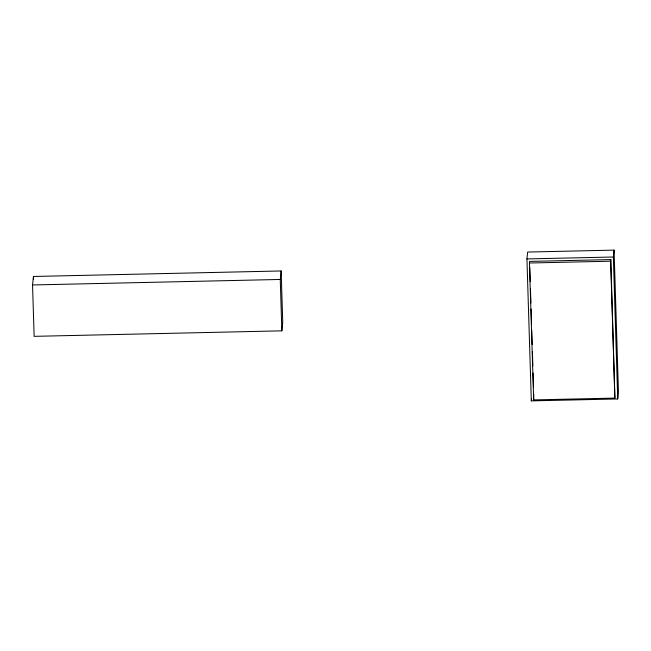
<?xml version="1.0" encoding="UTF-8"?>
<svg xmlns="http://www.w3.org/2000/svg" width="651" height="651" viewBox="0 0 651 651"><rect width="100%" height="100%" fill="white"/><g stroke="black" fill="none" stroke-linecap="round" stroke-linejoin="round"><path stroke-width="0.98" d="M32.55 284.967L33.445 276.472L281.151 270.962L282.737 322.343L281.85 330.838L34.137 336.347L32.55 284.967L280.264 279.458L281.151 270.962M526.936 258.927L527.652 252.051L614.064 250.13L618.45 392.073L617.726 398.949L531.314 400.87L526.936 258.927L613.348 257.007L614.064 250.13M529.442 263.012L529.613 261.393L610.817 259.586L614.878 398.103L533.674 399.909L529.442 263.012L610.646 261.206L610.817 259.586M531.314 400.87L531.525 398.9M533.674 399.909L533.714 394.229M613.348 257.007L617.726 398.949M610.646 261.206L614.878 398.103M529.8 267.48L530.24 281.671M530.459 288.775L530.899 302.967M531.086 309.054L531.558 324.263M531.745 330.35L532.184 344.542M532.404 351.646L532.843 365.838M533.055 372.933L533.495 387.133M280.264 279.458L281.85 330.838M33.445 276.472L33.535 279.499"/></g></svg>
